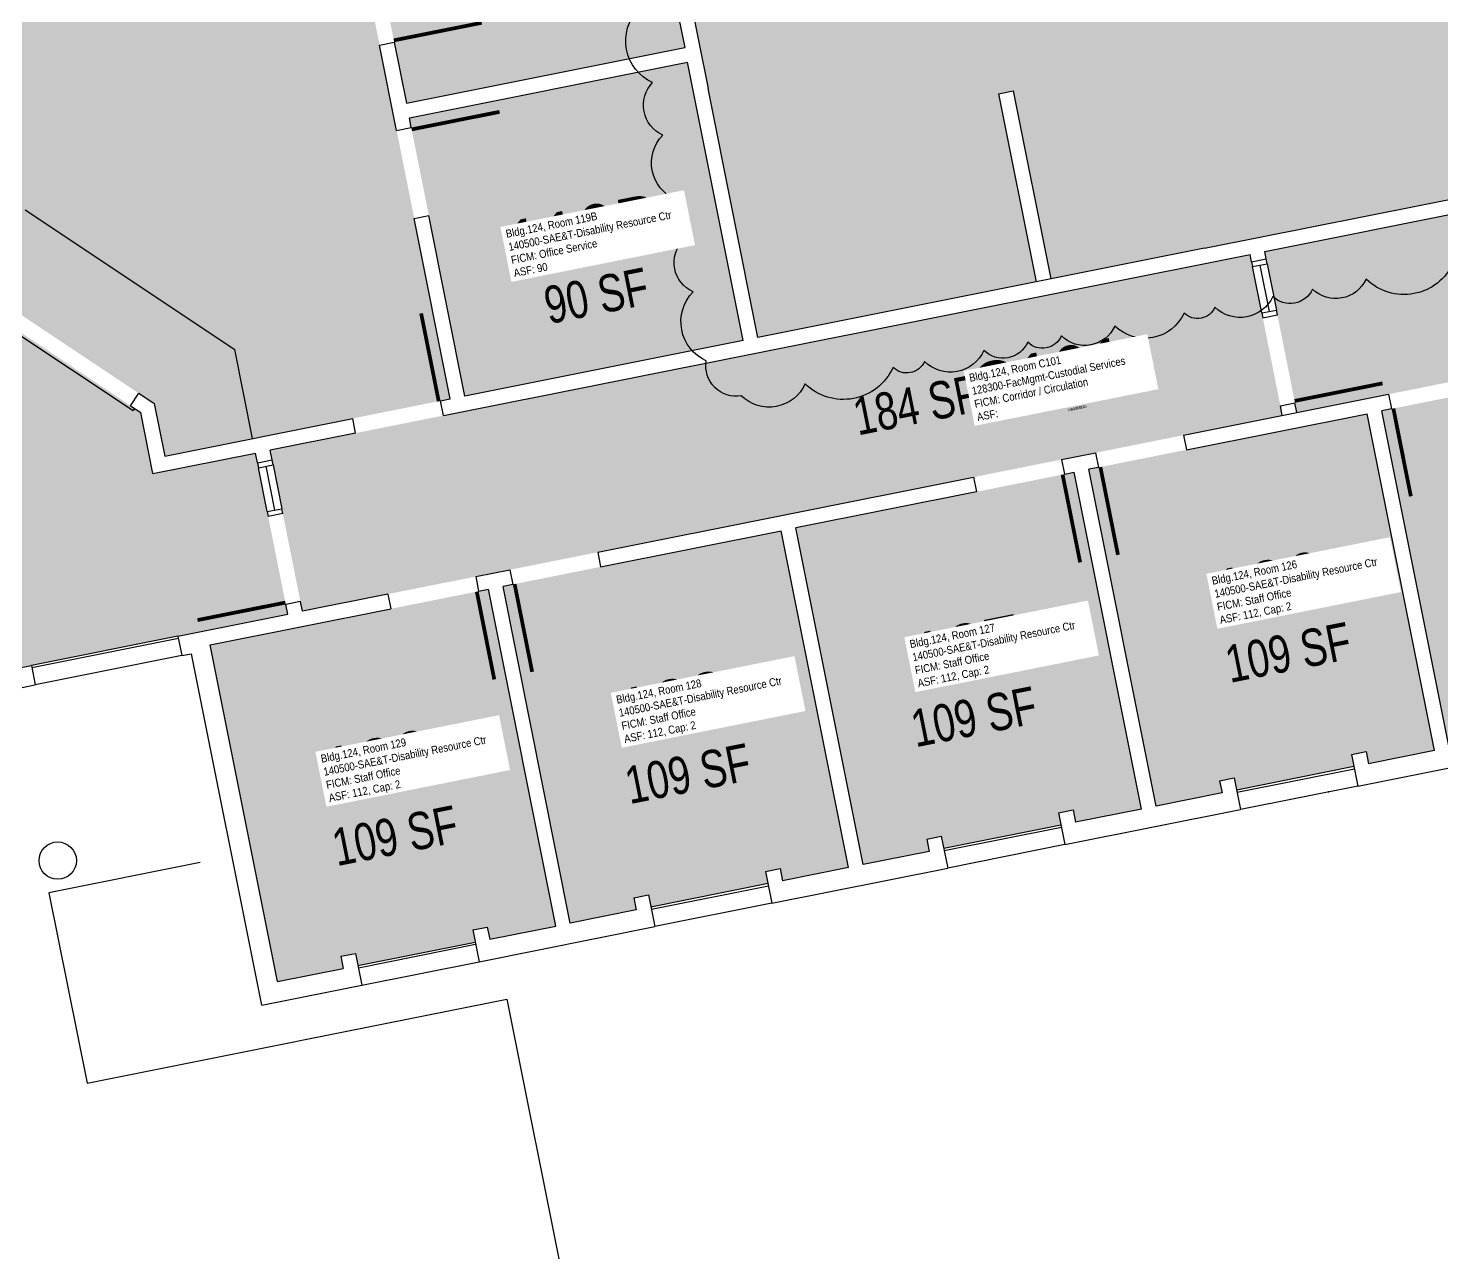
# Model space of a CAD drawing. Header units: inches. Extents: x 69201241 to 69203021, y 27664788 to 27666804.
# Drawn here: x 69202019 to 69202586, y 27666011 to 27666503 of the extents above; entities that cross this region are included whole.
import ezdxf
from ezdxf.enums import TextEntityAlignment as Align

# ---------------------------------------------------------------- set-up
doc = ezdxf.new("R2010")
doc.units = ezdxf.units.IN
doc.header["$LTSCALE"] = 100
doc.header["$MEASUREMENT"] = 0
for name, color, linetype in [('A-DOOR', 2, 'CONTINUOUS'), ('A-FLOR', 3, 'CONTINUOUS'), ('A-GLAZ', 1, 'CONTINUOUS'), ('A-IDEN-RNUM', 7, 'CONTINUOUS'), ('A-IDEN-SNUM', 4, 'CONTINUOUS'), ('A-IDEN-VNUM', 4, 'CONTINUOUS'), ('A-SITE', 3, 'CONTINUOUS'), ('A-WALL', 5, 'CONTINUOUS'), ('AREA-TEXT', 3, 'CONTINUOUS'), ('Rooms-Category-Color', 7, 'CONTINUOUS'), ('Rooms-College-Color', 7, 'CONTINUOUS'), ('Rooms-Department-Color', 7, 'CONTINUOUS'), ('Rooms-Division-Color', 7, 'CONTINUOUS'), ('Rooms-Information', 7, 'CONTINUOUS')]:
    doc.layers.add(name, color=color, linetype=linetype)
doc.layers.add('A-REV', color=1, linetype='CONTINUOUS', true_color=0xff0000)
doc.styles.add('CP_AREA', font='arial.ttf', dxfattribs={"height": 15})
doc.styles.add('CP_ROOMSNUMBER', font='arial.ttf', dxfattribs={"height": 1})
doc.styles.add('CP_ROOMVNUMBER', font='arial.ttf', dxfattribs={"width": 0.85, "height": 0.075})

msp = doc.modelspace()

# ---------------------------------------------------------------- hatches: boundary and pattern name
at = {"layer": 'Rooms-Category-Color', "true_color": 0xe3f498}
msp.add_hatch(color=61, dxfattribs=at).paths.add_polyline_path([(69202626.45, 27666609.89), (69202603.53, 27666724.62), (69202602.55, 27666724.42), (69202584.4, 27666720.8), (69202577.05, 27666719.33), (69202578.03, 27666714.43), (69202572.15, 27666713.25), (69202571.17, 27666718.15), (69202524.1, 27666708.75), (69202525.08, 27666703.85), (69202519.19, 27666702.67), (69202518.21, 27666707.57), (69202491.74, 27666702.28), (69202459.38, 27666695.82), (69202460.36, 27666690.91), (69202454.47, 27666689.74), (69202453.49, 27666694.64), (69202406.42, 27666685.23), (69202407.4, 27666680.33), (69202401.52, 27666679.16), (69202400.54, 27666684.06), (69202374.06, 27666678.77), (69202405.78, 27666520.04), (69202399.9, 27666518.86), (69202368.18, 27666677.59), (69202341.7, 27666672.3), (69202342.68, 27666667.4), (69202336.8, 27666666.22), (69202335.82, 27666671.13), (69202288.75, 27666661.72), (69202289.73, 27666656.82), (69202283.85, 27666655.64), (69202282.87, 27666660.54), (69202256.39, 27666655.25), (69202311.65, 27666378.72), (69202423.44, 27666401.06), (69202408.32, 27666476.69), (69202414.21, 27666477.87), (69202429.32, 27666402.23), (69202658.79, 27666448.09), (69202631.01, 27666587.08)])
at = {"layer": 'Rooms-Category-Color', "true_color": 0xfa9ba3}
for points in [[(69202170.46, 27666472.88), (69202165.56, 27666497.39), (69202170.46, 27666472.88), (69202165.56, 27666497.39), (69202158.51, 27666532.7), (69202138.72, 27666631.74), (69202139.7, 27666631.93), (69202165.19, 27666637.03), (69202166.17, 27666632.13), (69202172.06, 27666633.3), (69202171.08, 27666638.2), (69202218.14, 27666647.61), (69202219.12, 27666642.71), (69202225.01, 27666643.88), (69202224.03, 27666648.79), (69202250.51, 27666654.08), (69202282.25, 27666495.22)], [(69201982.8, 27666600.58), (69201935.73, 27666591.18), (69201982.8, 27666600.58), (69201983.78, 27666595.68), (69201989.66, 27666596.85), (69201988.68, 27666601.76), (69202015.16, 27666607.05), (69202021.04, 27666608.22), (69202047.52, 27666613.51), (69202048.5, 27666608.61), (69202054.38, 27666609.79), (69202053.4, 27666614.69), (69202100.47, 27666624.1), (69202101.45, 27666619.19), (69202107.33, 27666620.37), (69202106.35, 27666625.27), (69202131.85, 27666630.37), (69202132.83, 27666630.56), (69202152.62, 27666531.52), (69202159.68, 27666496.22), (69202166.54, 27666461.9), (69202159.68, 27666496.22), (69202166.54, 27666461.9), (69202173.59, 27666426.59), (69202188.09, 27666354.03), (69202184.17, 27666353.25), (69202148.87, 27666346.19), (69202073.36, 27666331.1), (69202069.15, 27666352.17), (69202062.92, 27666356.32), (69202015.94, 27666387.66), (69202009.71, 27666391.81), (69202005.32, 27666390.93), (69201970.01, 27666383.88), (69201969.03, 27666383.68), (69201956.1, 27666448.4), (69201939.25, 27666532.73), (69201914.73, 27666527.83), (69201903.37, 27666584.71), (69201929.84, 27666590), (69201930.82, 27666585.1), (69201936.71, 27666586.27), (69201935.73, 27666591.18)], [(69202171.64, 27666467), (69202283.43, 27666489.33), (69202292.83, 27666442.26), (69202305.76, 27666377.54), (69202193.97, 27666355.21), (69202179.47, 27666427.77), (69202172.42, 27666463.07)], [(69202615.8, 27666219.23), (69202614.82, 27666224.13), (69202620.7, 27666225.31), (69202621.68, 27666220.4), (69202668.75, 27666229.81), (69202667.77, 27666234.71), (69202673.65, 27666235.89), (69202674.63, 27666230.98), (69202701.11, 27666236.28), (69202674.07, 27666371.6), (69202601.5, 27666357.1), (69202566.2, 27666350.05), (69202562.28, 27666349.26), (69202589.32, 27666213.94)], [(69202498.12, 27666195.71), (69202471.65, 27666190.42), (69202444.61, 27666325.75), (69202448.53, 27666326.53), (69202483.83, 27666333.58), (69202556.4, 27666348.09), (69202583.44, 27666212.76), (69202556.96, 27666207.47), (69202555.98, 27666212.37), (69202550.1, 27666211.2), (69202551.08, 27666206.29), (69202504.01, 27666196.89), (69202503.03, 27666201.79), (69202497.14, 27666200.62)], [(69202434.8, 27666323.79), (69202399.5, 27666316.73), (69202326.93, 27666302.23), (69202353.97, 27666166.91), (69202380.45, 27666172.2), (69202379.47, 27666177.1), (69202385.35, 27666178.28), (69202386.33, 27666173.37), (69202433.4, 27666182.78), (69202432.42, 27666187.68), (69202438.31, 27666188.86), (69202439.29, 27666183.96), (69202465.76, 27666189.25), (69202438.72, 27666324.57)], [(69202262.78, 27666148.68), (69202236.3, 27666143.39), (69202209.26, 27666278.72), (69202213.18, 27666279.5), (69202248.48, 27666286.56), (69202321.05, 27666301.06), (69202348.09, 27666165.73), (69202321.61, 27666160.44), (69202320.63, 27666165.34), (69202314.75, 27666164.17), (69202315.73, 27666159.27), (69202268.66, 27666149.86), (69202267.68, 27666154.76), (69202261.8, 27666153.59)], [(69202145.1, 27666125.17), (69202144.12, 27666130.07), (69202150.01, 27666131.25), (69202150.99, 27666126.34), (69202198.06, 27666135.75), (69202197.08, 27666140.65), (69202202.96, 27666141.83), (69202203.94, 27666136.93), (69202230.42, 27666142.22), (69202203.38, 27666277.54), (69202199.45, 27666276.76), (69202164.15, 27666269.7), (69202091.59, 27666255.2), (69202118.63, 27666119.88)]]:
    msp.add_hatch(color=241, dxfattribs=at).paths.add_polyline_path(points)
at = {"layer": 'Rooms-Category-Color', "true_color": 0xadadad}
for points in [[(69202515.28, 27666413.29), (69202528.22, 27666348.57), (69202671.91, 27666377.29), (69202679.76, 27666378.86), (69202724.87, 27666387.87), (69202751.34, 27666393.16), (69202786.64, 27666400.21), (69202790.57, 27666401), (69202800.37, 27666402.96), (69202835.68, 27666410.01), (69202861.17, 27666415.11), (69202860.19, 27666420.01), (69202859.8, 27666421.97), (69202856.86, 27666436.68), (69202856.47, 27666438.64), (69202849.41, 27666473.94), (69202848.24, 27666479.83), (69202777.63, 27666465.72), (69202775.67, 27666475.53), (69202768.62, 27666510.83), (69202763.53, 27666536.32), (69202756.28, 27666572.61), (69202755.88, 27666574.57), (69202749.42, 27666606.93), (69202748.37, 27666606.72), (69202696.46, 27666596.35), (69202690.58, 27666595.17), (69202637.63, 27666584.59), (69202665.84, 27666443.38)], [(69201558.71, 27666104.87), (69201551.66, 27666140.17), (69201548.33, 27666156.84), (69201541.27, 27666192.14), (69201531.67, 27666240.19), (69201526.67, 27666265.21), (69201601.59, 27666377.56), (69201626.62, 27666382.56), (69201674.67, 27666392.16), (69201709.97, 27666399.21), (69201720.75, 27666401.37), (69201761.94, 27666409.6), (69201797.24, 27666416.65), (69201807.05, 27666418.61), (69201814.6, 27666420.12), (69201854.12, 27666428.02), (69201860, 27666429.2), (69201875.69, 27666432.33), (69201878.63, 27666417.62), (69201885.68, 27666382.32), (69201889.8, 27666361.73), (69201971.19, 27666377.99), (69202006.49, 27666385.05), (69202008.45, 27666385.44), (69202012.61, 27666382.66), (69202059.59, 27666351.33), (69202063.75, 27666348.56), (69202068.65, 27666324.04), (69202109.84, 27666332.27), (69202121.99, 27666271.48), (69202122.77, 27666267.55), (69202078.64, 27666258.74), (69202043.33, 27666251.68), (69202037.46, 27666250.5), (69202019.81, 27666246.98), (69202005.1, 27666244.04), (69201934.49, 27666229.93), (69201919.78, 27666226.99), (69201860.95, 27666215.23), (69201856.03, 27666214.25), (69201855.06, 27666214.06), (69201826.85, 27666355.27), (69201820.96, 27666354.09), (69201825.47, 27666331.54), (69201758.79, 27666318.21), (69201754.28, 27666340.76), (69201748.4, 27666339.59), (69201769.7, 27666232.97), (69201673.08, 27666297.41), (69201676.41, 27666302.4), (69201681.4, 27666299.07), (69201684.73, 27666304.06), (69201674.75, 27666310.72), (69201664.76, 27666295.75), (69201626.48, 27666238.34), (69201616.49, 27666223.37), (69201626.47, 27666216.71), (69201629.8, 27666221.7), (69201624.81, 27666225.03), (69201628.14, 27666230.02), (69201724.76, 27666165.58), (69201618.14, 27666144.28), (69201619.32, 27666138.4), (69201641.87, 27666142.9), (69201655.2, 27666076.22), (69201632.45, 27666072.69), (69201633.23, 27666068.77), (69201633.75, 27666066.2), (69201775.02, 27666094.06), (69201775.22, 27666093.07), (69201776.2, 27666088.16), (69201787.96, 27666029.33), (69201790.9, 27666014.62), (69201792.66, 27666005.79), (69201793.84, 27665999.91), (69201805.01, 27665944.01), (69201807.95, 27665929.3), (69201811.48, 27665911.65), (69201812.65, 27665905.77), (69201819.71, 27665870.47), (69201828.52, 27665826.34), (69201766.74, 27665813.99), (69201763.8, 27665813.41), (69201754.98, 27665857.53), (69201749.5, 27665884.99), (69201748.13, 27665891.86), (69201741.9, 27665896.01), (69201694.35, 27665927.72), (69201688.12, 27665931.87), (69201667.53, 27665927.76), (69201666.35, 27665933.64), (69201659.3, 27665968.94), (69201658.51, 27665972.87), (69201657.34, 27665978.75), (69201656.56, 27665982.67), (69201652.05, 27666005.23), (69201631.46, 27666001.11), (69201596.15, 27665994.06), (69201581.44, 27665991.12), (69201570.08, 27666047.99)], [(69202128.65, 27666268.73), (69202162.98, 27666275.59), (69202198.28, 27666282.64), (69202201.22, 27666283.23), (69202209.06, 27666284.8), (69202212.01, 27666285.38), (69202247.31, 27666292.44), (69202319.87, 27666306.94), (69202325.76, 27666308.12), (69202398.32, 27666322.62), (69202433.62, 27666329.67), (69202436.57, 27666330.26), (69202444.41, 27666331.83), (69202447.35, 27666332.41), (69202482.65, 27666339.47), (69202522.33, 27666347.4), (69202509.4, 27666412.12), (69202185.34, 27666347.36), (69202150.04, 27666340.31), (69202115.72, 27666333.45), (69202127.87, 27666272.65)]]:
    msp.add_hatch(color=253, dxfattribs=at).paths.add_polyline_path(points)
at = {"layer": 'Rooms-College-Color', "true_color": 0x80bc67}
for points in [[(69202626.45, 27666609.89), (69202603.53, 27666724.62), (69202602.55, 27666724.42), (69202584.4, 27666720.8), (69202577.05, 27666719.33), (69202578.03, 27666714.43), (69202572.15, 27666713.25), (69202571.17, 27666718.15), (69202524.1, 27666708.75), (69202525.08, 27666703.85), (69202519.19, 27666702.67), (69202518.21, 27666707.57), (69202491.74, 27666702.28), (69202459.38, 27666695.82), (69202460.36, 27666690.91), (69202454.47, 27666689.74), (69202453.49, 27666694.64), (69202406.42, 27666685.23), (69202407.4, 27666680.33), (69202401.52, 27666679.16), (69202400.54, 27666684.06), (69202374.06, 27666678.77), (69202405.78, 27666520.04), (69202399.9, 27666518.86), (69202368.18, 27666677.59), (69202341.7, 27666672.3), (69202342.68, 27666667.4), (69202336.8, 27666666.22), (69202335.82, 27666671.13), (69202288.75, 27666661.72), (69202289.73, 27666656.82), (69202283.85, 27666655.64), (69202282.87, 27666660.54), (69202256.39, 27666655.25), (69202311.65, 27666378.72), (69202423.44, 27666401.06), (69202408.32, 27666476.69), (69202414.21, 27666477.87), (69202429.32, 27666402.23), (69202658.79, 27666448.09), (69202631.01, 27666587.08)], [(69202170.46, 27666472.88), (69202165.56, 27666497.39), (69202170.46, 27666472.88), (69202165.56, 27666497.39), (69202158.51, 27666532.7), (69202138.72, 27666631.74), (69202139.7, 27666631.93), (69202165.19, 27666637.03), (69202166.17, 27666632.13), (69202172.06, 27666633.3), (69202171.08, 27666638.2), (69202218.14, 27666647.61), (69202219.12, 27666642.71), (69202225.01, 27666643.88), (69202224.03, 27666648.79), (69202250.51, 27666654.08), (69202282.25, 27666495.22)], [(69201982.8, 27666600.58), (69201935.73, 27666591.18), (69201982.8, 27666600.58), (69201983.78, 27666595.68), (69201989.66, 27666596.85), (69201988.68, 27666601.76), (69202015.16, 27666607.05), (69202021.04, 27666608.22), (69202047.52, 27666613.51), (69202048.5, 27666608.61), (69202054.38, 27666609.79), (69202053.4, 27666614.69), (69202100.47, 27666624.1), (69202101.45, 27666619.19), (69202107.33, 27666620.37), (69202106.35, 27666625.27), (69202131.85, 27666630.37), (69202132.83, 27666630.56), (69202152.62, 27666531.52), (69202159.68, 27666496.22), (69202166.54, 27666461.9), (69202159.68, 27666496.22), (69202166.54, 27666461.9), (69202173.59, 27666426.59), (69202188.09, 27666354.03), (69202184.17, 27666353.25), (69202148.87, 27666346.19), (69202073.36, 27666331.1), (69202069.15, 27666352.17), (69202062.92, 27666356.32), (69202015.94, 27666387.66), (69202009.71, 27666391.81), (69202005.32, 27666390.93), (69201970.01, 27666383.88), (69201969.03, 27666383.68), (69201956.1, 27666448.4), (69201939.25, 27666532.73), (69201914.73, 27666527.83), (69201903.37, 27666584.71), (69201929.84, 27666590), (69201930.82, 27666585.1), (69201936.71, 27666586.27), (69201935.73, 27666591.18)], [(69202171.64, 27666467), (69202283.43, 27666489.33), (69202292.83, 27666442.26), (69202305.76, 27666377.54), (69202193.97, 27666355.21), (69202179.47, 27666427.77), (69202172.42, 27666463.07)], [(69202615.8, 27666219.23), (69202614.82, 27666224.13), (69202620.7, 27666225.31), (69202621.68, 27666220.4), (69202668.75, 27666229.81), (69202667.77, 27666234.71), (69202673.65, 27666235.89), (69202674.63, 27666230.98), (69202701.11, 27666236.28), (69202674.07, 27666371.6), (69202601.5, 27666357.1), (69202566.2, 27666350.05), (69202562.28, 27666349.26), (69202589.32, 27666213.94)], [(69202498.12, 27666195.71), (69202471.65, 27666190.42), (69202444.61, 27666325.75), (69202448.53, 27666326.53), (69202483.83, 27666333.58), (69202556.4, 27666348.09), (69202583.44, 27666212.76), (69202556.96, 27666207.47), (69202555.98, 27666212.37), (69202550.1, 27666211.2), (69202551.08, 27666206.29), (69202504.01, 27666196.89), (69202503.03, 27666201.79), (69202497.14, 27666200.62)], [(69202434.8, 27666323.79), (69202399.5, 27666316.73), (69202326.93, 27666302.23), (69202353.97, 27666166.91), (69202380.45, 27666172.2), (69202379.47, 27666177.1), (69202385.35, 27666178.28), (69202386.33, 27666173.37), (69202433.4, 27666182.78), (69202432.42, 27666187.68), (69202438.31, 27666188.86), (69202439.29, 27666183.96), (69202465.76, 27666189.25), (69202438.72, 27666324.57)], [(69202262.78, 27666148.68), (69202236.3, 27666143.39), (69202209.26, 27666278.72), (69202213.18, 27666279.5), (69202248.48, 27666286.56), (69202321.05, 27666301.06), (69202348.09, 27666165.73), (69202321.61, 27666160.44), (69202320.63, 27666165.34), (69202314.75, 27666164.17), (69202315.73, 27666159.27), (69202268.66, 27666149.86), (69202267.68, 27666154.76), (69202261.8, 27666153.59)], [(69202145.1, 27666125.17), (69202144.12, 27666130.07), (69202150.01, 27666131.25), (69202150.99, 27666126.34), (69202198.06, 27666135.75), (69202197.08, 27666140.65), (69202202.96, 27666141.83), (69202203.94, 27666136.93), (69202230.42, 27666142.22), (69202203.38, 27666277.54), (69202199.45, 27666276.76), (69202164.15, 27666269.7), (69202091.59, 27666255.2), (69202118.63, 27666119.88)]]:
    msp.add_hatch(color=83, dxfattribs=at).paths.add_polyline_path(points)
at = {"layer": 'Rooms-College-Color', "true_color": 0xadadad}
for points in [[(69202515.28, 27666413.29), (69202528.22, 27666348.57), (69202671.91, 27666377.29), (69202679.76, 27666378.86), (69202724.87, 27666387.87), (69202751.34, 27666393.16), (69202786.64, 27666400.21), (69202790.57, 27666401), (69202800.37, 27666402.96), (69202835.68, 27666410.01), (69202861.17, 27666415.11), (69202860.19, 27666420.01), (69202859.8, 27666421.97), (69202856.86, 27666436.68), (69202856.47, 27666438.64), (69202849.41, 27666473.94), (69202848.24, 27666479.83), (69202777.63, 27666465.72), (69202775.67, 27666475.53), (69202768.62, 27666510.83), (69202763.53, 27666536.32), (69202756.28, 27666572.61), (69202755.88, 27666574.57), (69202749.42, 27666606.93), (69202748.37, 27666606.72), (69202696.46, 27666596.35), (69202690.58, 27666595.17), (69202637.63, 27666584.59), (69202665.84, 27666443.38)], [(69201558.71, 27666104.87), (69201551.66, 27666140.17), (69201548.33, 27666156.84), (69201541.27, 27666192.14), (69201531.67, 27666240.19), (69201526.67, 27666265.21), (69201601.59, 27666377.56), (69201626.62, 27666382.56), (69201674.67, 27666392.16), (69201709.97, 27666399.21), (69201720.75, 27666401.37), (69201761.94, 27666409.6), (69201797.24, 27666416.65), (69201807.05, 27666418.61), (69201814.6, 27666420.12), (69201854.12, 27666428.02), (69201860, 27666429.2), (69201875.69, 27666432.33), (69201878.63, 27666417.62), (69201885.68, 27666382.32), (69201889.8, 27666361.73), (69201971.19, 27666377.99), (69202006.49, 27666385.05), (69202008.45, 27666385.44), (69202012.61, 27666382.66), (69202059.59, 27666351.33), (69202063.75, 27666348.56), (69202068.65, 27666324.04), (69202109.84, 27666332.27), (69202121.99, 27666271.48), (69202122.77, 27666267.55), (69202078.64, 27666258.74), (69202043.33, 27666251.68), (69202037.46, 27666250.5), (69202019.81, 27666246.98), (69202005.1, 27666244.04), (69201934.49, 27666229.93), (69201919.78, 27666226.99), (69201860.95, 27666215.23), (69201856.03, 27666214.25), (69201855.06, 27666214.06), (69201826.85, 27666355.27), (69201820.96, 27666354.09), (69201825.47, 27666331.54), (69201758.79, 27666318.21), (69201754.28, 27666340.76), (69201748.4, 27666339.59), (69201769.7, 27666232.97), (69201673.08, 27666297.41), (69201676.41, 27666302.4), (69201681.4, 27666299.07), (69201684.73, 27666304.06), (69201674.75, 27666310.72), (69201664.76, 27666295.75), (69201626.48, 27666238.34), (69201616.49, 27666223.37), (69201626.47, 27666216.71), (69201629.8, 27666221.7), (69201624.81, 27666225.03), (69201628.14, 27666230.02), (69201724.76, 27666165.58), (69201618.14, 27666144.28), (69201619.32, 27666138.4), (69201641.87, 27666142.9), (69201655.2, 27666076.22), (69201632.45, 27666072.69), (69201633.23, 27666068.77), (69201633.75, 27666066.2), (69201775.02, 27666094.06), (69201775.22, 27666093.07), (69201776.2, 27666088.16), (69201787.96, 27666029.33), (69201790.9, 27666014.62), (69201792.66, 27666005.79), (69201793.84, 27665999.91), (69201805.01, 27665944.01), (69201807.95, 27665929.3), (69201811.48, 27665911.65), (69201812.65, 27665905.77), (69201819.71, 27665870.47), (69201828.52, 27665826.34), (69201766.74, 27665813.99), (69201763.8, 27665813.41), (69201754.98, 27665857.53), (69201749.5, 27665884.99), (69201748.13, 27665891.86), (69201741.9, 27665896.01), (69201694.35, 27665927.72), (69201688.12, 27665931.87), (69201667.53, 27665927.76), (69201666.35, 27665933.64), (69201659.3, 27665968.94), (69201658.51, 27665972.87), (69201657.34, 27665978.75), (69201656.56, 27665982.67), (69201652.05, 27666005.23), (69201631.46, 27666001.11), (69201596.15, 27665994.06), (69201581.44, 27665991.12), (69201570.08, 27666047.99)], [(69202128.65, 27666268.73), (69202162.98, 27666275.59), (69202198.28, 27666282.64), (69202201.22, 27666283.23), (69202209.06, 27666284.8), (69202212.01, 27666285.38), (69202247.31, 27666292.44), (69202319.87, 27666306.94), (69202325.76, 27666308.12), (69202398.32, 27666322.62), (69202433.62, 27666329.67), (69202436.57, 27666330.26), (69202444.41, 27666331.83), (69202447.35, 27666332.41), (69202482.65, 27666339.47), (69202522.33, 27666347.4), (69202509.4, 27666412.12), (69202185.34, 27666347.36), (69202150.04, 27666340.31), (69202115.72, 27666333.45), (69202127.87, 27666272.65)]]:
    msp.add_hatch(color=253, dxfattribs=at).paths.add_polyline_path(points)
at = {"layer": 'Rooms-Department-Color', "true_color": 0x604aed}
for points in [[(69202626.45, 27666609.89), (69202603.53, 27666724.62), (69202602.55, 27666724.42), (69202584.4, 27666720.8), (69202577.05, 27666719.33), (69202578.03, 27666714.43), (69202572.15, 27666713.25), (69202571.17, 27666718.15), (69202524.1, 27666708.75), (69202525.08, 27666703.85), (69202519.19, 27666702.67), (69202518.21, 27666707.57), (69202491.74, 27666702.28), (69202459.38, 27666695.82), (69202460.36, 27666690.91), (69202454.47, 27666689.74), (69202453.49, 27666694.64), (69202406.42, 27666685.23), (69202407.4, 27666680.33), (69202401.52, 27666679.16), (69202400.54, 27666684.06), (69202374.06, 27666678.77), (69202405.78, 27666520.04), (69202399.9, 27666518.86), (69202368.18, 27666677.59), (69202341.7, 27666672.3), (69202342.68, 27666667.4), (69202336.8, 27666666.22), (69202335.82, 27666671.13), (69202288.75, 27666661.72), (69202289.73, 27666656.82), (69202283.85, 27666655.64), (69202282.87, 27666660.54), (69202256.39, 27666655.25), (69202311.65, 27666378.72), (69202423.44, 27666401.06), (69202408.32, 27666476.69), (69202414.21, 27666477.87), (69202429.32, 27666402.23), (69202658.79, 27666448.09), (69202631.01, 27666587.08)], [(69202170.46, 27666472.88), (69202165.56, 27666497.39), (69202170.46, 27666472.88), (69202165.56, 27666497.39), (69202158.51, 27666532.7), (69202138.72, 27666631.74), (69202139.7, 27666631.93), (69202165.19, 27666637.03), (69202166.17, 27666632.13), (69202172.06, 27666633.3), (69202171.08, 27666638.2), (69202218.14, 27666647.61), (69202219.12, 27666642.71), (69202225.01, 27666643.88), (69202224.03, 27666648.79), (69202250.51, 27666654.08), (69202282.25, 27666495.22)], [(69201982.8, 27666600.58), (69201935.73, 27666591.18), (69201982.8, 27666600.58), (69201983.78, 27666595.68), (69201989.66, 27666596.85), (69201988.68, 27666601.76), (69202015.16, 27666607.05), (69202021.04, 27666608.22), (69202047.52, 27666613.51), (69202048.5, 27666608.61), (69202054.38, 27666609.79), (69202053.4, 27666614.69), (69202100.47, 27666624.1), (69202101.45, 27666619.19), (69202107.33, 27666620.37), (69202106.35, 27666625.27), (69202131.85, 27666630.37), (69202132.83, 27666630.56), (69202152.62, 27666531.52), (69202159.68, 27666496.22), (69202166.54, 27666461.9), (69202159.68, 27666496.22), (69202166.54, 27666461.9), (69202173.59, 27666426.59), (69202188.09, 27666354.03), (69202184.17, 27666353.25), (69202148.87, 27666346.19), (69202073.36, 27666331.1), (69202069.15, 27666352.17), (69202062.92, 27666356.32), (69202015.94, 27666387.66), (69202009.71, 27666391.81), (69202005.32, 27666390.93), (69201970.01, 27666383.88), (69201969.03, 27666383.68), (69201956.1, 27666448.4), (69201939.25, 27666532.73), (69201914.73, 27666527.83), (69201903.37, 27666584.71), (69201929.84, 27666590), (69201930.82, 27666585.1), (69201936.71, 27666586.27), (69201935.73, 27666591.18)], [(69202171.64, 27666467), (69202283.43, 27666489.33), (69202292.83, 27666442.26), (69202305.76, 27666377.54), (69202193.97, 27666355.21), (69202179.47, 27666427.77), (69202172.42, 27666463.07)], [(69202615.8, 27666219.23), (69202614.82, 27666224.13), (69202620.7, 27666225.31), (69202621.68, 27666220.4), (69202668.75, 27666229.81), (69202667.77, 27666234.71), (69202673.65, 27666235.89), (69202674.63, 27666230.98), (69202701.11, 27666236.28), (69202674.07, 27666371.6), (69202601.5, 27666357.1), (69202566.2, 27666350.05), (69202562.28, 27666349.26), (69202589.32, 27666213.94)], [(69202498.12, 27666195.71), (69202471.65, 27666190.42), (69202444.61, 27666325.75), (69202448.53, 27666326.53), (69202483.83, 27666333.58), (69202556.4, 27666348.09), (69202583.44, 27666212.76), (69202556.96, 27666207.47), (69202555.98, 27666212.37), (69202550.1, 27666211.2), (69202551.08, 27666206.29), (69202504.01, 27666196.89), (69202503.03, 27666201.79), (69202497.14, 27666200.62)], [(69202434.8, 27666323.79), (69202399.5, 27666316.73), (69202326.93, 27666302.23), (69202353.97, 27666166.91), (69202380.45, 27666172.2), (69202379.47, 27666177.1), (69202385.35, 27666178.28), (69202386.33, 27666173.37), (69202433.4, 27666182.78), (69202432.42, 27666187.68), (69202438.31, 27666188.86), (69202439.29, 27666183.96), (69202465.76, 27666189.25), (69202438.72, 27666324.57)], [(69202262.78, 27666148.68), (69202236.3, 27666143.39), (69202209.26, 27666278.72), (69202213.18, 27666279.5), (69202248.48, 27666286.56), (69202321.05, 27666301.06), (69202348.09, 27666165.73), (69202321.61, 27666160.44), (69202320.63, 27666165.34), (69202314.75, 27666164.17), (69202315.73, 27666159.27), (69202268.66, 27666149.86), (69202267.68, 27666154.76), (69202261.8, 27666153.59)], [(69202145.1, 27666125.17), (69202144.12, 27666130.07), (69202150.01, 27666131.25), (69202150.99, 27666126.34), (69202198.06, 27666135.75), (69202197.08, 27666140.65), (69202202.96, 27666141.83), (69202203.94, 27666136.93), (69202230.42, 27666142.22), (69202203.38, 27666277.54), (69202199.45, 27666276.76), (69202164.15, 27666269.7), (69202091.59, 27666255.2), (69202118.63, 27666119.88)]]:
    msp.add_hatch(color=173, dxfattribs=at).paths.add_polyline_path(points)
at = {"layer": 'Rooms-Department-Color', "true_color": 0xacacac}
for points in [[(69202515.28, 27666413.29), (69202528.22, 27666348.57), (69202671.91, 27666377.29), (69202679.76, 27666378.86), (69202724.87, 27666387.87), (69202751.34, 27666393.16), (69202786.64, 27666400.21), (69202790.57, 27666401), (69202800.37, 27666402.96), (69202835.68, 27666410.01), (69202861.17, 27666415.11), (69202860.19, 27666420.01), (69202859.8, 27666421.97), (69202856.86, 27666436.68), (69202856.47, 27666438.64), (69202849.41, 27666473.94), (69202848.24, 27666479.83), (69202777.63, 27666465.72), (69202775.67, 27666475.53), (69202768.62, 27666510.83), (69202763.53, 27666536.32), (69202756.28, 27666572.61), (69202755.88, 27666574.57), (69202749.42, 27666606.93), (69202748.37, 27666606.72), (69202696.46, 27666596.35), (69202690.58, 27666595.17), (69202637.63, 27666584.59), (69202665.84, 27666443.38)], [(69201558.71, 27666104.87), (69201551.66, 27666140.17), (69201548.33, 27666156.84), (69201541.27, 27666192.14), (69201531.67, 27666240.19), (69201526.67, 27666265.21), (69201601.59, 27666377.56), (69201626.62, 27666382.56), (69201674.67, 27666392.16), (69201709.97, 27666399.21), (69201720.75, 27666401.37), (69201761.94, 27666409.6), (69201797.24, 27666416.65), (69201807.05, 27666418.61), (69201814.6, 27666420.12), (69201854.12, 27666428.02), (69201860, 27666429.2), (69201875.69, 27666432.33), (69201878.63, 27666417.62), (69201885.68, 27666382.32), (69201889.8, 27666361.73), (69201971.19, 27666377.99), (69202006.49, 27666385.05), (69202008.45, 27666385.44), (69202012.61, 27666382.66), (69202059.59, 27666351.33), (69202063.75, 27666348.56), (69202068.65, 27666324.04), (69202109.84, 27666332.27), (69202121.99, 27666271.48), (69202122.77, 27666267.55), (69202078.64, 27666258.74), (69202043.33, 27666251.68), (69202037.46, 27666250.5), (69202019.81, 27666246.98), (69202005.1, 27666244.04), (69201934.49, 27666229.93), (69201919.78, 27666226.99), (69201860.95, 27666215.23), (69201856.03, 27666214.25), (69201855.06, 27666214.06), (69201826.85, 27666355.27), (69201820.96, 27666354.09), (69201825.47, 27666331.54), (69201758.79, 27666318.21), (69201754.28, 27666340.76), (69201748.4, 27666339.59), (69201769.7, 27666232.97), (69201673.08, 27666297.41), (69201676.41, 27666302.4), (69201681.4, 27666299.07), (69201684.73, 27666304.06), (69201674.75, 27666310.72), (69201664.76, 27666295.75), (69201626.48, 27666238.34), (69201616.49, 27666223.37), (69201626.47, 27666216.71), (69201629.8, 27666221.7), (69201624.81, 27666225.03), (69201628.14, 27666230.02), (69201724.76, 27666165.58), (69201618.14, 27666144.28), (69201619.32, 27666138.4), (69201641.87, 27666142.9), (69201655.2, 27666076.22), (69201632.45, 27666072.69), (69201633.23, 27666068.77), (69201633.75, 27666066.2), (69201775.02, 27666094.06), (69201775.22, 27666093.07), (69201776.2, 27666088.16), (69201787.96, 27666029.33), (69201790.9, 27666014.62), (69201792.66, 27666005.79), (69201793.84, 27665999.91), (69201805.01, 27665944.01), (69201807.95, 27665929.3), (69201811.48, 27665911.65), (69201812.65, 27665905.77), (69201819.71, 27665870.47), (69201828.52, 27665826.34), (69201766.74, 27665813.99), (69201763.8, 27665813.41), (69201754.98, 27665857.53), (69201749.5, 27665884.99), (69201748.13, 27665891.86), (69201741.9, 27665896.01), (69201694.35, 27665927.72), (69201688.12, 27665931.87), (69201667.53, 27665927.76), (69201666.35, 27665933.64), (69201659.3, 27665968.94), (69201658.51, 27665972.87), (69201657.34, 27665978.75), (69201656.56, 27665982.67), (69201652.05, 27666005.23), (69201631.46, 27666001.11), (69201596.15, 27665994.06), (69201581.44, 27665991.12), (69201570.08, 27666047.99)], [(69202128.65, 27666268.73), (69202162.98, 27666275.59), (69202198.28, 27666282.64), (69202201.22, 27666283.23), (69202209.06, 27666284.8), (69202212.01, 27666285.38), (69202247.31, 27666292.44), (69202319.87, 27666306.94), (69202325.76, 27666308.12), (69202398.32, 27666322.62), (69202433.62, 27666329.67), (69202436.57, 27666330.26), (69202444.41, 27666331.83), (69202447.35, 27666332.41), (69202482.65, 27666339.47), (69202522.33, 27666347.4), (69202509.4, 27666412.12), (69202185.34, 27666347.36), (69202150.04, 27666340.31), (69202115.72, 27666333.45), (69202127.87, 27666272.65)]]:
    msp.add_hatch(color=253, dxfattribs=at).paths.add_polyline_path(points)
at = {"layer": 'Rooms-Division-Color', "true_color": 0x604aed}
for points in [[(69202626.45, 27666609.89), (69202603.53, 27666724.62), (69202602.55, 27666724.42), (69202584.4, 27666720.8), (69202577.05, 27666719.33), (69202578.03, 27666714.43), (69202572.15, 27666713.25), (69202571.17, 27666718.15), (69202524.1, 27666708.75), (69202525.08, 27666703.85), (69202519.19, 27666702.67), (69202518.21, 27666707.57), (69202491.74, 27666702.28), (69202459.38, 27666695.82), (69202460.36, 27666690.91), (69202454.47, 27666689.74), (69202453.49, 27666694.64), (69202406.42, 27666685.23), (69202407.4, 27666680.33), (69202401.52, 27666679.16), (69202400.54, 27666684.06), (69202374.06, 27666678.77), (69202405.78, 27666520.04), (69202399.9, 27666518.86), (69202368.18, 27666677.59), (69202341.7, 27666672.3), (69202342.68, 27666667.4), (69202336.8, 27666666.22), (69202335.82, 27666671.13), (69202288.75, 27666661.72), (69202289.73, 27666656.82), (69202283.85, 27666655.64), (69202282.87, 27666660.54), (69202256.39, 27666655.25), (69202311.65, 27666378.72), (69202423.44, 27666401.06), (69202408.32, 27666476.69), (69202414.21, 27666477.87), (69202429.32, 27666402.23), (69202658.79, 27666448.09), (69202631.01, 27666587.08)], [(69202170.46, 27666472.88), (69202165.56, 27666497.39), (69202170.46, 27666472.88), (69202165.56, 27666497.39), (69202158.51, 27666532.7), (69202138.72, 27666631.74), (69202139.7, 27666631.93), (69202165.19, 27666637.03), (69202166.17, 27666632.13), (69202172.06, 27666633.3), (69202171.08, 27666638.2), (69202218.14, 27666647.61), (69202219.12, 27666642.71), (69202225.01, 27666643.88), (69202224.03, 27666648.79), (69202250.51, 27666654.08), (69202282.25, 27666495.22)], [(69201982.8, 27666600.58), (69201935.73, 27666591.18), (69201982.8, 27666600.58), (69201983.78, 27666595.68), (69201989.66, 27666596.85), (69201988.68, 27666601.76), (69202015.16, 27666607.05), (69202021.04, 27666608.22), (69202047.52, 27666613.51), (69202048.5, 27666608.61), (69202054.38, 27666609.79), (69202053.4, 27666614.69), (69202100.47, 27666624.1), (69202101.45, 27666619.19), (69202107.33, 27666620.37), (69202106.35, 27666625.27), (69202131.85, 27666630.37), (69202132.83, 27666630.56), (69202152.62, 27666531.52), (69202159.68, 27666496.22), (69202166.54, 27666461.9), (69202159.68, 27666496.22), (69202166.54, 27666461.9), (69202173.59, 27666426.59), (69202188.09, 27666354.03), (69202184.17, 27666353.25), (69202148.87, 27666346.19), (69202073.36, 27666331.1), (69202069.15, 27666352.17), (69202062.92, 27666356.32), (69202015.94, 27666387.66), (69202009.71, 27666391.81), (69202005.32, 27666390.93), (69201970.01, 27666383.88), (69201969.03, 27666383.68), (69201956.1, 27666448.4), (69201939.25, 27666532.73), (69201914.73, 27666527.83), (69201903.37, 27666584.71), (69201929.84, 27666590), (69201930.82, 27666585.1), (69201936.71, 27666586.27), (69201935.73, 27666591.18)], [(69202171.64, 27666467), (69202283.43, 27666489.33), (69202292.83, 27666442.26), (69202305.76, 27666377.54), (69202193.97, 27666355.21), (69202179.47, 27666427.77), (69202172.42, 27666463.07)], [(69202615.8, 27666219.23), (69202614.82, 27666224.13), (69202620.7, 27666225.31), (69202621.68, 27666220.4), (69202668.75, 27666229.81), (69202667.77, 27666234.71), (69202673.65, 27666235.89), (69202674.63, 27666230.98), (69202701.11, 27666236.28), (69202674.07, 27666371.6), (69202601.5, 27666357.1), (69202566.2, 27666350.05), (69202562.28, 27666349.26), (69202589.32, 27666213.94)], [(69202498.12, 27666195.71), (69202471.65, 27666190.42), (69202444.61, 27666325.75), (69202448.53, 27666326.53), (69202483.83, 27666333.58), (69202556.4, 27666348.09), (69202583.44, 27666212.76), (69202556.96, 27666207.47), (69202555.98, 27666212.37), (69202550.1, 27666211.2), (69202551.08, 27666206.29), (69202504.01, 27666196.89), (69202503.03, 27666201.79), (69202497.14, 27666200.62)], [(69202434.8, 27666323.79), (69202399.5, 27666316.73), (69202326.93, 27666302.23), (69202353.97, 27666166.91), (69202380.45, 27666172.2), (69202379.47, 27666177.1), (69202385.35, 27666178.28), (69202386.33, 27666173.37), (69202433.4, 27666182.78), (69202432.42, 27666187.68), (69202438.31, 27666188.86), (69202439.29, 27666183.96), (69202465.76, 27666189.25), (69202438.72, 27666324.57)], [(69202262.78, 27666148.68), (69202236.3, 27666143.39), (69202209.26, 27666278.72), (69202213.18, 27666279.5), (69202248.48, 27666286.56), (69202321.05, 27666301.06), (69202348.09, 27666165.73), (69202321.61, 27666160.44), (69202320.63, 27666165.34), (69202314.75, 27666164.17), (69202315.73, 27666159.27), (69202268.66, 27666149.86), (69202267.68, 27666154.76), (69202261.8, 27666153.59)], [(69202145.1, 27666125.17), (69202144.12, 27666130.07), (69202150.01, 27666131.25), (69202150.99, 27666126.34), (69202198.06, 27666135.75), (69202197.08, 27666140.65), (69202202.96, 27666141.83), (69202203.94, 27666136.93), (69202230.42, 27666142.22), (69202203.38, 27666277.54), (69202199.45, 27666276.76), (69202164.15, 27666269.7), (69202091.59, 27666255.2), (69202118.63, 27666119.88)]]:
    msp.add_hatch(color=173, dxfattribs=at).paths.add_polyline_path(points)
at = {"layer": 'Rooms-Division-Color', "true_color": 0xadadad}
for points in [[(69202515.28, 27666413.29), (69202528.22, 27666348.57), (69202671.91, 27666377.29), (69202679.76, 27666378.86), (69202724.87, 27666387.87), (69202751.34, 27666393.16), (69202786.64, 27666400.21), (69202790.57, 27666401), (69202800.37, 27666402.96), (69202835.68, 27666410.01), (69202861.17, 27666415.11), (69202860.19, 27666420.01), (69202859.8, 27666421.97), (69202856.86, 27666436.68), (69202856.47, 27666438.64), (69202849.41, 27666473.94), (69202848.24, 27666479.83), (69202777.63, 27666465.72), (69202775.67, 27666475.53), (69202768.62, 27666510.83), (69202763.53, 27666536.32), (69202756.28, 27666572.61), (69202755.88, 27666574.57), (69202749.42, 27666606.93), (69202748.37, 27666606.72), (69202696.46, 27666596.35), (69202690.58, 27666595.17), (69202637.63, 27666584.59), (69202665.84, 27666443.38)], [(69201558.71, 27666104.87), (69201551.66, 27666140.17), (69201548.33, 27666156.84), (69201541.27, 27666192.14), (69201531.67, 27666240.19), (69201526.67, 27666265.21), (69201601.59, 27666377.56), (69201626.62, 27666382.56), (69201674.67, 27666392.16), (69201709.97, 27666399.21), (69201720.75, 27666401.37), (69201761.94, 27666409.6), (69201797.24, 27666416.65), (69201807.05, 27666418.61), (69201814.6, 27666420.12), (69201854.12, 27666428.02), (69201860, 27666429.2), (69201875.69, 27666432.33), (69201878.63, 27666417.62), (69201885.68, 27666382.32), (69201889.8, 27666361.73), (69201971.19, 27666377.99), (69202006.49, 27666385.05), (69202008.45, 27666385.44), (69202012.61, 27666382.66), (69202059.59, 27666351.33), (69202063.75, 27666348.56), (69202068.65, 27666324.04), (69202109.84, 27666332.27), (69202121.99, 27666271.48), (69202122.77, 27666267.55), (69202078.64, 27666258.74), (69202043.33, 27666251.68), (69202037.46, 27666250.5), (69202019.81, 27666246.98), (69202005.1, 27666244.04), (69201934.49, 27666229.93), (69201919.78, 27666226.99), (69201860.95, 27666215.23), (69201856.03, 27666214.25), (69201855.06, 27666214.06), (69201826.85, 27666355.27), (69201820.96, 27666354.09), (69201825.47, 27666331.54), (69201758.79, 27666318.21), (69201754.28, 27666340.76), (69201748.4, 27666339.59), (69201769.7, 27666232.97), (69201673.08, 27666297.41), (69201676.41, 27666302.4), (69201681.4, 27666299.07), (69201684.73, 27666304.06), (69201674.75, 27666310.72), (69201664.76, 27666295.75), (69201626.48, 27666238.34), (69201616.49, 27666223.37), (69201626.47, 27666216.71), (69201629.8, 27666221.7), (69201624.81, 27666225.03), (69201628.14, 27666230.02), (69201724.76, 27666165.58), (69201618.14, 27666144.28), (69201619.32, 27666138.4), (69201641.87, 27666142.9), (69201655.2, 27666076.22), (69201632.45, 27666072.69), (69201633.23, 27666068.77), (69201633.75, 27666066.2), (69201775.02, 27666094.06), (69201775.22, 27666093.07), (69201776.2, 27666088.16), (69201787.96, 27666029.33), (69201790.9, 27666014.62), (69201792.66, 27666005.79), (69201793.84, 27665999.91), (69201805.01, 27665944.01), (69201807.95, 27665929.3), (69201811.48, 27665911.65), (69201812.65, 27665905.77), (69201819.71, 27665870.47), (69201828.52, 27665826.34), (69201766.74, 27665813.99), (69201763.8, 27665813.41), (69201754.98, 27665857.53), (69201749.5, 27665884.99), (69201748.13, 27665891.86), (69201741.9, 27665896.01), (69201694.35, 27665927.72), (69201688.12, 27665931.87), (69201667.53, 27665927.76), (69201666.35, 27665933.64), (69201659.3, 27665968.94), (69201658.51, 27665972.87), (69201657.34, 27665978.75), (69201656.56, 27665982.67), (69201652.05, 27666005.23), (69201631.46, 27666001.11), (69201596.15, 27665994.06), (69201581.44, 27665991.12), (69201570.08, 27666047.99)], [(69202128.65, 27666268.73), (69202162.98, 27666275.59), (69202198.28, 27666282.64), (69202201.22, 27666283.23), (69202209.06, 27666284.8), (69202212.01, 27666285.38), (69202247.31, 27666292.44), (69202319.87, 27666306.94), (69202325.76, 27666308.12), (69202398.32, 27666322.62), (69202433.62, 27666329.67), (69202436.57, 27666330.26), (69202444.41, 27666331.83), (69202447.35, 27666332.41), (69202482.65, 27666339.47), (69202522.33, 27666347.4), (69202509.4, 27666412.12), (69202185.34, 27666347.36), (69202150.04, 27666340.31), (69202115.72, 27666333.45), (69202127.87, 27666272.65)]]:
    msp.add_hatch(color=253, dxfattribs=at).paths.add_polyline_path(points)

# ---------------------------------------------------------------- linework, layer by layer
at = {"layer": 'A-DOOR'}
for points in [[(69202165.41, 27666498.13, 1.5, 1.5, 0), (69202200.72, 27666505.18, 0, 0, 0), (69202200.57, 27666505.92, 0, 0, 0.414214), (69202157.04, 27666532.4, 0, 0, 0.414214)], [(69202172.57, 27666462.34, 1.5, 1.5, 0), (69202207.87, 27666469.39, 0, 0, 0), (69202208.02, 27666468.66, 0, 0, -0.414214), (69202178, 27666427.48, 0, 0, -0.414214)], [(69202183.43, 27666353.1, 1.5, 1.5, 0), (69202176.38, 27666388.4, 0, 0, 0), (69202175.64, 27666388.25, 0, 0, 0.414214), (69202149.16, 27666344.72, 0, 0, 0.414214)], [(69202527.28, 27666353.23, 1.5, 1.5, 0), (69202562.59, 27666360.29, 0, 0, 0), (69202562.44, 27666361.02, 0, 0, 0.414214), (69202518.91, 27666387.5, 0, 0, 0.414214)], [(69202566.94, 27666350.19, 1.5, 1.5, 0), (69202573.99, 27666314.89, 0, 0, 0), (69202574.73, 27666315.04, 0, 0, 0.414214), (69202601.21, 27666358.57, 0, 0, 0.414214)], [(69202449.26, 27666326.68, 1.5, 1.5, 0), (69202456.32, 27666291.38, 0, 0, 0), (69202457.05, 27666291.52, 0, 0, 0.414214), (69202483.54, 27666335.06, 0, 0, 0.414214)], [(69202434.06, 27666323.64, 1.5, 1.5, 0), (69202441.12, 27666288.34, 0, 0, 0), (69202440.38, 27666288.19, 0, 0, -0.414214), (69202399.2, 27666318.2, 0, 0, -0.414214)], [(69202121.84, 27666272.21, 1.5, 1.5, 0), (69202086.54, 27666265.16, 0, 0, 0), (69202086.39, 27666265.89, 0, 0, -0.414214), (69202116.4, 27666307.07, 0, 0, -0.414214)], [(69202213.92, 27666279.65, 1.5, 1.5, 0), (69202220.97, 27666244.35, 0, 0, 0), (69202221.71, 27666244.49, 0, 0, 0.414214), (69202248.19, 27666288.03, 0, 0, 0.414214)], [(69202198.72, 27666276.61, 1.5, 1.5, 0), (69202205.77, 27666241.31, 0, 0, 0), (69202205.04, 27666241.16, 0, 0, -0.414214), (69202163.86, 27666271.17, 0, 0, -0.414214)]]:
    msp.add_lwpolyline(points, format="xyseb", dxfattribs=at)
at = {"layer": 'A-FLOR'}
for p, q in [((69202017.28, 27666430.03), (69202101.53, 27666373.85)), ((69202514.1, 27666388.58), (69202510.38, 27666407.21)), ((69202513.32, 27666407.8), (69202517.04, 27666389.17)), ((69202516.26, 27666408.39), (69202519.99, 27666389.76)), ((69202010.39, 27666382.94), (69202060.7, 27666349.39)), ((69202108.66, 27666338.16), (69202101.53, 27666373.85)), ((69202061.26, 27666350.22), (69202060.7, 27666349.39)), ((69202114.54, 27666308.74), (69202111.01, 27666326.39)), ((69202113.95, 27666326.98), (69202117.48, 27666309.33)), ((69202116.9, 27666327.57), (69202120.42, 27666309.91))]:
    msp.add_line(p, q, dxfattribs=at)
at = {"layer": 'A-GLAZ'}
for p, q in [((69202078.64, 27666258.74), (69202019.81, 27666246.98)), ((69202078.84, 27666257.75), (69202020, 27666246)), ((69202080.21, 27666250.89), (69202021.37, 27666239.13)), ((69202551.08, 27666206.29), (69202504.01, 27666196.89)), ((69202551.27, 27666205.31), (69202504.2, 27666195.91)), ((69202552.65, 27666198.45), (69202505.58, 27666189.04)), ((69202433.4, 27666182.78), (69202386.33, 27666173.37)), ((69202433.6, 27666181.8), (69202386.53, 27666172.39)), ((69202434.97, 27666174.93), (69202387.9, 27666165.53)), ((69202315.73, 27666159.27), (69202268.66, 27666149.86)), ((69202315.93, 27666158.28), (69202268.86, 27666148.88)), ((69202317.3, 27666151.42), (69202270.23, 27666142.01)), ((69202150.99, 27666126.34), (69202198.06, 27666135.75)), ((69202198.25, 27666134.77), (69202151.18, 27666125.36)), ((69202152.56, 27666118.5), (69202199.62, 27666127.91))]:
    msp.add_line(p, q, dxfattribs=at)
msp.add_point((69202540.88, 27666196.1), dxfattribs=at)
at = {"layer": 'A-REV'}
msp.add_lwpolyline([(69202591.05, 27666408.75, -0.520567), (69202556, 27666402.2, -0.520567), (69202534.51, 27666398.19, -0.520567), (69202518.5, 27666395.2, -0.520567), (69202495.29, 27666390.86, -0.520567), (69202482.86, 27666388.54, -0.520567), (69202455.07, 27666383.34, -0.520567), (69202433.59, 27666379.33, -0.520567), (69202420.07, 27666376.8, -0.520567), (69202402.43, 27666373.51, -0.520567), (69202378.57, 27666369.05, -0.520567), (69202365.96, 27666366.7, -0.520567), (69202330.64, 27666360.1, -0.520567), (69202304.97, 27666355.3, -0.520567), (69202290.94, 27666369.36, -0.520567), (69202285.59, 27666397.09, -0.520567), (69202281.61, 27666417.71, -0.520567), (69202278.43, 27666434.23, -0.520567), (69202273.45, 27666460.03, -0.520567), (69202269.38, 27666481.16, -0.520567), (69202263.7, 27666510.61, -0.520567)], format="xyb", dxfattribs=at)
at = {"layer": 'A-SITE'}
for p, q in [((69202087.65, 27666167.74), (69202026.85, 27666155.59)), ((69202026.85, 27666155.59), (69202042.14, 27666079.1)), ((69202042.14, 27666079.1), (69202210.8, 27666112.8)), ((69202210.8, 27666112.8), (69202247.84, 27665927.47))]:
    msp.add_line(p, q, dxfattribs=at)
at = {"layer": 'A-WALL'}
for p, q in [((69202250.51, 27666654.08), (69202282.25, 27666495.22)), ((69202256.39, 27666655.25), (69202291.66, 27666478.74)), ((69202159.68, 27666496.22), (69202165.56, 27666497.39)), ((69202166.54, 27666461.9), (69202159.68, 27666496.22)), ((69202165.56, 27666497.39), (69202170.46, 27666472.88)), ((69202170.46, 27666472.88), (69202282.25, 27666495.22)), ((69202171.64, 27666467), (69202283.43, 27666489.33)), ((69202305.76, 27666377.54), (69202283.43, 27666489.33)), ((69202311.65, 27666378.72), (69202291.66, 27666478.74)), ((69202408.32, 27666476.69), (69202414.21, 27666477.87)), ((69202408.32, 27666476.69), (69202423.44, 27666401.06)), ((69202414.21, 27666477.87), (69202429.32, 27666402.23)), ((69202172.42, 27666463.07), (69202171.64, 27666467)), ((69202166.54, 27666461.9), (69202172.42, 27666463.07)), ((69202491.1, 27666414.58), (69202658.79, 27666448.09)), ((69202515.28, 27666413.29), (69202665.84, 27666443.38)), ((69202173.59, 27666426.59), (69202179.47, 27666427.77)), ((69202188.09, 27666354.03), (69202173.59, 27666426.59)), ((69202193.97, 27666355.21), (69202179.47, 27666427.77)), ((69202491.1, 27666414.58), (69202311.65, 27666378.72)), ((69202515.87, 27666410.35), (69202515.28, 27666413.29)), ((69202185.34, 27666347.36), (69202509.4, 27666412.12)), ((69202509.99, 27666409.18), (69202509.4, 27666412.12)), ((69202509.99, 27666409.18), (69202515.87, 27666410.35)), ((69202509.99, 27666409.18), (69202510.38, 27666407.21)), ((69202510.38, 27666407.21), (69202516.26, 27666408.39)), ((69202516.26, 27666408.39), (69202515.87, 27666410.35)), ((69202514.1, 27666388.58), (69202519.99, 27666389.76)), ((69202514.1, 27666388.58), (69202514.49, 27666386.62)), ((69202514.49, 27666386.62), (69202520.38, 27666387.8)), ((69202520.38, 27666387.8), (69202519.99, 27666389.76)), ((69202305.76, 27666377.54), (69202193.97, 27666355.21)), ((69202059.59, 27666351.33), (69202062.92, 27666356.32)), ((69202062.92, 27666356.32), (69202069.15, 27666352.17)), ((69202059.59, 27666351.33), (69202063.75, 27666348.56)), ((69202069.15, 27666352.17), (69202073.36, 27666331.1)), ((69202184.17, 27666353.25), (69202188.09, 27666354.03)), ((69202185.34, 27666347.36), (69202184.17, 27666353.25)), ((69202482.65, 27666339.47), (69202565.03, 27666355.93)), ((69202521.55, 27666351.32), (69202527.43, 27666352.5)), ((69202522.33, 27666347.4), (69202521.55, 27666351.32)), ((69202528.22, 27666348.57), (69202527.43, 27666352.5)), ((69202565.03, 27666355.93), (69202566.2, 27666350.05)), ((69202068.65, 27666324.04), (69202063.75, 27666348.56)), ((69202073.36, 27666331.1), (69202148.87, 27666346.19)), ((69202150.04, 27666340.31), (69202148.87, 27666346.19)), ((69202483.83, 27666333.58), (69202556.4, 27666348.09)), ((69202583.44, 27666212.76), (69202556.4, 27666348.09)), ((69202566.2, 27666350.05), (69202562.28, 27666349.26)), ((69202589.32, 27666213.94), (69202562.28, 27666349.26)), ((69202150.04, 27666340.31), (69202115.72, 27666333.45)), ((69202482.65, 27666339.47), (69202483.83, 27666333.58)), ((69202116.5, 27666329.53), (69202115.72, 27666333.45)), ((69202068.65, 27666324.04), (69202109.84, 27666332.27)), ((69202110.62, 27666328.35), (69202109.84, 27666332.27)), ((69202110.62, 27666328.35), (69202116.5, 27666329.53)), ((69202110.62, 27666328.35), (69202111.01, 27666326.39)), ((69202116.9, 27666327.57), (69202116.5, 27666329.53)), ((69202433.62, 27666329.67), (69202447.35, 27666332.41)), ((69202433.62, 27666329.67), (69202434.8, 27666323.79)), ((69202447.35, 27666332.41), (69202448.53, 27666326.53)), ((69202111.01, 27666326.39), (69202116.9, 27666327.57)), ((69202247.31, 27666292.44), (69202398.32, 27666322.62)), ((69202398.32, 27666322.62), (69202399.5, 27666316.73)), ((69202434.8, 27666323.79), (69202438.72, 27666324.57)), ((69202465.76, 27666189.25), (69202438.72, 27666324.57)), ((69202448.53, 27666326.53), (69202444.61, 27666325.75)), ((69202471.65, 27666190.42), (69202444.61, 27666325.75)), ((69202399.5, 27666316.73), (69202326.93, 27666302.23)), ((69202114.54, 27666308.74), (69202120.42, 27666309.91)), ((69202114.54, 27666308.74), (69202114.93, 27666306.78)), ((69202120.82, 27666307.95), (69202114.93, 27666306.78)), ((69202120.82, 27666307.95), (69202120.42, 27666309.91)), ((69202248.48, 27666286.56), (69202321.05, 27666301.06)), ((69202348.09, 27666165.73), (69202321.05, 27666301.06)), ((69202353.97, 27666166.91), (69202326.93, 27666302.23)), ((69202247.31, 27666292.44), (69202248.48, 27666286.56)), ((69202198.28, 27666282.64), (69202212.01, 27666285.38)), ((69202198.28, 27666282.64), (69202199.45, 27666276.76)), ((69202212.01, 27666285.38), (69202213.18, 27666279.5)), ((69202199.45, 27666276.76), (69202203.38, 27666277.54)), ((69202230.42, 27666142.22), (69202203.38, 27666277.54)), ((69202213.18, 27666279.5), (69202209.26, 27666278.72)), ((69202236.3, 27666143.39), (69202209.26, 27666278.72)), ((69202127.87, 27666272.65), (69202121.99, 27666271.48)), ((69202122.77, 27666267.55), (69202121.99, 27666271.48)), ((69202128.65, 27666268.73), (69202127.87, 27666272.65)), ((69202162.98, 27666275.59), (69202128.65, 27666268.73)), ((69202162.98, 27666275.59), (69202164.15, 27666269.7)), ((69202078.64, 27666258.74), (69202122.77, 27666267.55)), ((69202091.59, 27666255.2), (69202164.15, 27666269.7)), ((69202078.64, 27666258.74), (69202080.21, 27666250.89)), ((69202118.63, 27666119.88), (69202091.59, 27666255.2)), ((69202080.21, 27666250.89), (69202084.13, 27666251.67)), ((69202112.35, 27666110.47), (69202084.13, 27666251.67)), ((69202005.1, 27666244.04), (69202019.81, 27666246.98)), ((69202019.81, 27666246.98), (69202021.37, 27666239.13)), ((69202006.66, 27666236.19), (69202021.37, 27666239.13)), ((69202550.1, 27666211.2), (69202555.98, 27666212.37)), ((69202550.1, 27666211.2), (69202552.65, 27666198.45)), ((69202552.65, 27666198.45), (69202623.25, 27666212.56)), ((69202555.98, 27666212.37), (69202556.96, 27666207.47)), ((69202583.44, 27666212.76), (69202556.96, 27666207.47)), ((69202497.14, 27666200.62), (69202503.03, 27666201.79)), ((69202497.14, 27666200.62), (69202498.12, 27666195.71)), ((69202503.03, 27666201.79), (69202505.58, 27666189.04)), ((69202498.12, 27666195.71), (69202471.65, 27666190.42)), ((69202432.42, 27666187.68), (69202438.31, 27666188.86)), ((69202432.42, 27666187.68), (69202434.97, 27666174.93)), ((69202434.97, 27666174.93), (69202505.58, 27666189.04)), ((69202438.31, 27666188.86), (69202439.29, 27666183.96)), ((69202465.76, 27666189.25), (69202439.29, 27666183.96)), ((69202379.47, 27666177.1), (69202385.35, 27666178.28)), ((69202379.47, 27666177.1), (69202380.45, 27666172.2)), ((69202385.35, 27666178.28), (69202387.9, 27666165.53)), ((69202380.45, 27666172.2), (69202353.97, 27666166.91)), ((69202314.75, 27666164.17), (69202320.63, 27666165.34)), ((69202314.75, 27666164.17), (69202317.3, 27666151.42)), ((69202317.3, 27666151.42), (69202387.9, 27666165.53)), ((69202320.63, 27666165.34), (69202321.61, 27666160.44)), ((69202348.09, 27666165.73), (69202321.61, 27666160.44)), ((69202261.8, 27666153.59), (69202267.68, 27666154.76)), ((69202261.8, 27666153.59), (69202262.78, 27666148.68)), ((69202267.68, 27666154.76), (69202270.23, 27666142.01)), ((69202262.78, 27666148.68), (69202236.3, 27666143.39)), ((69202197.08, 27666140.65), (69202202.96, 27666141.83)), ((69202197.08, 27666140.65), (69202199.62, 27666127.91)), ((69202199.62, 27666127.91), (69202270.23, 27666142.01)), ((69202202.96, 27666141.83), (69202203.94, 27666136.93)), ((69202203.94, 27666136.93), (69202230.42, 27666142.22)), ((69202144.12, 27666130.07), (69202150.01, 27666131.25)), ((69202144.12, 27666130.07), (69202145.1, 27666125.17)), ((69202150.01, 27666131.25), (69202152.56, 27666118.5)), ((69202118.63, 27666119.88), (69202145.1, 27666125.17)), ((69202112.35, 27666110.47), (69202152.56, 27666118.5))]:
    msp.add_line(p, q, dxfattribs=at)
msp.add_circle((69202030.38, 27666168.53), 7.5, dxfattribs=at)

# ---------------------------------------------------------------- texts
at = {"layer": 'A-IDEN-RNUM', "style": 'CP_ROOMSNUMBER', "width": 0.85}
for s, p in [('0119-B0', (69202242.62, 27666423.05)), ('C101-00', (69202439.87, 27666350.33)), ('0126-00', (69202521.67, 27666271.8)), ('0127-00', (69202400.27, 27666246.52)), ('0128-00', (69202282.4, 27666223.99)), ('0129-00', (69202163.75, 27666200.28))]:
    msp.add_text(s, height=1, rotation=11.3005, dxfattribs=at).set_placement(p, align=Align.MIDDLE)
at = {"layer": 'A-IDEN-SNUM', "style": 'CP_ROOMSNUMBER', "width": 0.85}
for s, p in [('12400119B0', (69202242.62, 27666423.05)), ('1240C10100', (69202439.87, 27666350.33)), ('1240012600', (69202521.67, 27666271.8)), ('1240012700', (69202400.27, 27666246.52)), ('1240012800', (69202282.4, 27666223.99)), ('1240012900', (69202163.75, 27666200.28))]:
    msp.add_text(s, height=1, rotation=11.3005, dxfattribs=at).set_placement(p, align=Align.MIDDLE)
at = {"layer": 'A-IDEN-VNUM', "style": 'CP_ROOMVNUMBER', "width": 0.85}
for s, p in [('119B', (69202242.33, 27666419.93)), ('C101', (69202429.17, 27666362.36)), ('126', (69202517.4, 27666277.89)), ('127', (69202396, 27666252.61)), ('128', (69202278.13, 27666230.07)), ('129', (69202159.47, 27666206.36))]:
    msp.add_text(s, height=22.5, rotation=11.3005, dxfattribs=at).set_placement(p, align=Align.MIDDLE)
at = {"layer": 'AREA-TEXT', "style": 'CP_AREA', "width": 0.75}
for s, p in [('90 SF', (69202246.74, 27666395.52)), ('184 SF', (69202375.19, 27666351.65)), ('109 SF', (69202524.66, 27666252.21)), ('109 SF', (69202398.42, 27666226.35)), ('109 SF', (69202283.51, 27666203.5)), ('109 SF', (69202165.88, 27666178.56))]:
    msp.add_text(s, height=15, rotation=11.3005, dxfattribs=at).set_placement(p, align=Align.MIDDLE_CENTER)

# ---------------------------------------------------------------- next in the draw order: texts
at = {"layer": 'Rooms-Information', "char_height": 3.2143, "width": 72, "attachment_point": 7, "rotation": 11.3005, "style": 'CP_ROOMVNUMBER', "bg_fill": 3, "box_fill_scale": 1.5, "bg_fill_color": 256, "bg_fill_true_color": 13158600, "bg_fill_transparency": 0}
for s, insert in [('Bldg.124, Room 119B^M^J140500-SAE&T-Disability Resource Ctr^M^JFICM: Office Service^M^JASF: 90', (69202213.91, 27666402.93)), ('Bldg.124, Room C101^M^J128300-FacMgmt-Custodial Services^M^JFICM: Corridor / Circulation^M^JASF: ', (69202400.05, 27666345.07)), ('Bldg.124, Room 126^M^J140500-SAE&T-Disability Resource Ctr^M^JFICM: Staff Office^M^JASF: 112, Cap: 2', (69202497.71, 27666262.63)), ('Bldg.124, Room 127^M^J140500-SAE&T-Disability Resource Ctr^M^JFICM: Staff Office^M^JASF: 112, Cap: 2', (69202376.35, 27666237.16)), ('Bldg.124, Room 128^M^J140500-SAE&T-Disability Resource Ctr^M^JFICM: Staff Office^M^JASF: 112, Cap: 2', (69202258.45, 27666214.82)), ('Bldg.124, Room 129^M^J140500-SAE&T-Disability Resource Ctr^M^JFICM: Staff Office^M^JASF: 112, Cap: 2', (69202139.79, 27666191.11))]:
    msp.add_mtext(s, dxfattribs=dict(at, insert=insert))

doc.saveas('drawing.dxf')
